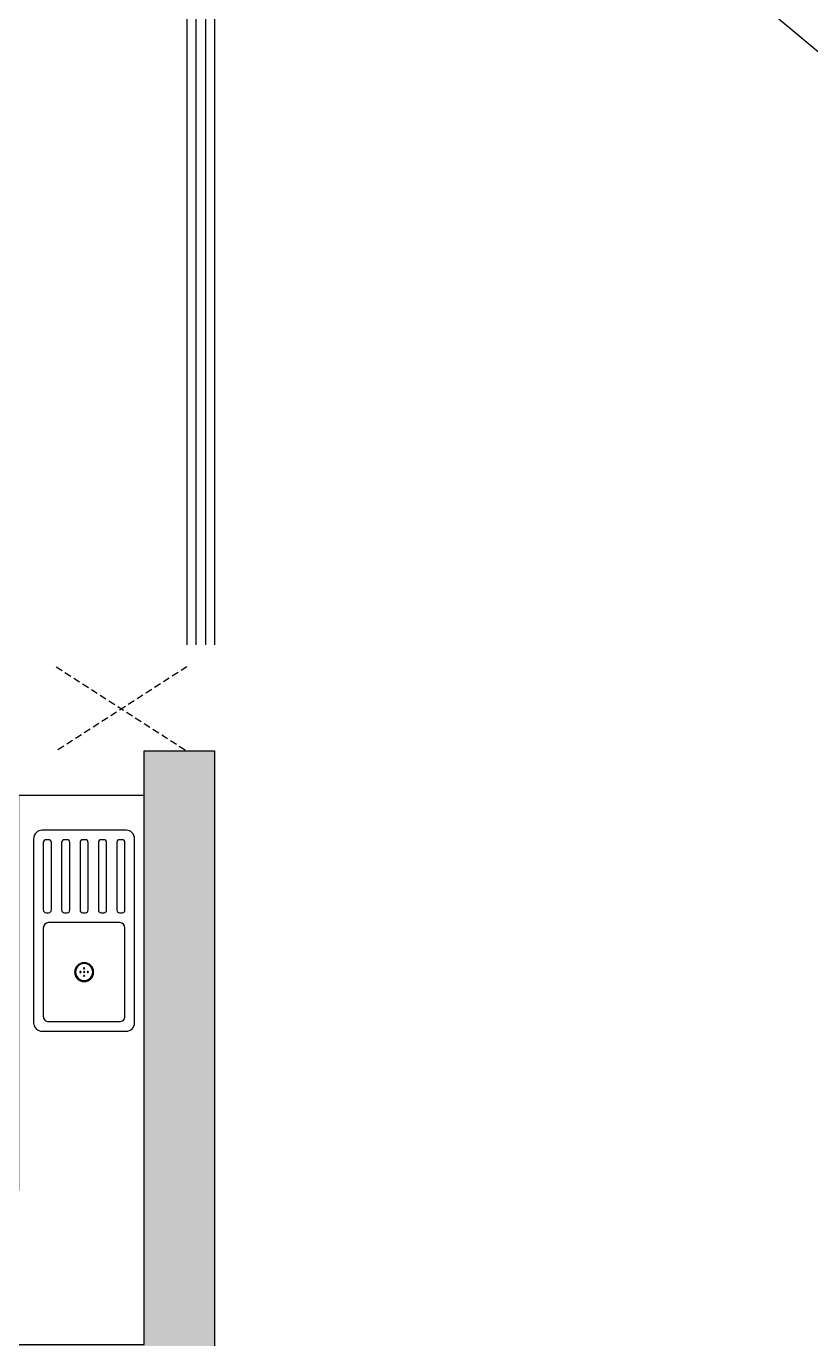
# Model space of a CAD drawing. Header units: millimetres. Extents: x 2061841 to 105821645, y -77612 to 48520811.
# Drawn here: x 105494104 to 105497674, y 48492313 to 48498287 of the extents above; entities that cross this region are included whole.
import ezdxf

# ---------------------------------------------------------------- set-up
doc = ezdxf.new("R2010")
doc.units = ezdxf.units.MM
doc.header["$LTSCALE"] = 10
doc.header["$MEASUREMENT"] = 0
doc.linetypes.add('HIDDEN2', pattern=[4.7625, 3.175, -1.5875])
for name, color, linetype in [('A-ANNO-DIMS', 6, 'Continuous'), ('A-ELEV-HIDN', 54, 'HIDDEN2'), ('A-FLOR-HRAL', 200, 'Continuous'), ('AS-COLS', 2, 'Continuous'), ('PL_MASTER SITE LAYOUT_PLAN_17.08.2024_R1$0$AC-BWAL', 140, 'Continuous'), ('S-OPENING', 6, 'Continuous'), ('xr_TBT02_kitchen_settingout above counter$0$A-KITC-EQPM', 24, 'Continuous'), ('xr_TBT02_kitchen_settingout above counter$0$P-EQPM', 54, 'Continuous')]:
    doc.layers.add(name, color=color, linetype=linetype)
doc.layers.add('S-STRCOL HATCH', color=33, linetype='Continuous', lineweight=9)

# ---------------------------------------------------------------- blocks, each defined once
blk = doc.blocks.new('xr_TBT02_kitchen_settingout above counter$0$FLOORTRAP-flat-3')
for centre, radius in [((0, 0), 50), ((0, 0), 45), ((-19.7, 0), 3.26), ((0, 19.7), 3.26), ((0, 0), 3.26), ((19.7, 0), 3.26), ((0, -19.7), 3.26)]:
    blk.add_circle(centre, radius)
blk = doc.blocks.new('xr_TBT02_kitchen_settingout above counter$0$1')
at = {"layer": 'xr_TBT02_kitchen_settingout above counter$0$A-KITC-EQPM'}
for p, q in [((-226.8, 599.4), (154.9, 599.4)), ((-266, -276.4), (-266, 560.3)), ((-222, 236.4), (-222, 543.6)), ((-209.2, 556.3), (-197.5, 556.3)), ((-184.8, 543.6), (-184.8, 236.4)), ((-138.3, 236.4), (-138.3, 543.6)), ((-125.5, 556.3), (-113.8, 556.3)), ((-101.1, 543.6), (-101.1, 236.4)), ((-54.6, 236.4), (-54.6, 543.6)), ((-41.9, 556.3), (-30.1, 556.3)), ((-17.4, 543.6), (-17.4, 236.4)), ((29.1, 236.4), (29.1, 543.6)), ((41.8, 556.3), (53.6, 556.3)), ((66.3, 543.6), (66.3, 236.4)), ((112.8, 236.4), (112.8, 543.6)), ((125.5, 556.3), (137.2, 556.3)), ((150, 543.6), (150, 236.4)), ((194, 560.3), (194, -276.4)), ((-197.5, 223.6), (-209.2, 223.6)), ((-113.8, 223.6), (-125.5, 223.6)), ((-30.1, 223.6), (-41.9, 223.6)), ((53.6, 223.6), (41.8, 223.6)), ((137.2, 223.6), (125.5, 223.6)), ((-222, -247.1), (-222, 154.2)), ((-197.5, 178.7), (125.5, 178.7)), ((150, 154.2), (150, -247.1)), ((125.5, -271.5), (-197.5, -271.5)), ((154.9, -315.6), (-226.8, -315.6))]:
    blk.add_line(p, q, dxfattribs=at)
at = {"layer": 'xr_TBT02_kitchen_settingout above counter$0$A-KITC-EQPM', "extrusion": (0, 0, -1)}
for centre, major_axis, start_param, end_param in [((-226.8, 560.3), (27.7, 27.7), 3.926991, 5.497787), ((154.9, 560.3), (-27.7, 27.7), 0.785398, 2.356194), ((-209.2, 543.6), (9, 9), 3.926991, 5.497787), ((-197.5, 543.6), (-9, 9), 0.785398, 2.356194), ((-125.5, 543.6), (9, 9), 3.926991, 5.497787), ((-113.8, 543.6), (-9, 9), 0.785398, 2.356194), ((-41.9, 543.6), (9, 9), 3.926991, 5.497787), ((-30.1, 543.6), (-9, 9), 0.785398, 2.356194), ((41.8, 543.6), (9, 9), 3.926991, 5.497787), ((53.6, 543.6), (-9, 9), 0.785398, 2.356194), ((125.5, 543.6), (9, 9), 3.926991, 5.497787), ((137.2, 543.6), (-9, 9), 0.785398, 2.356194), ((-209.2, 236.4), (-9, 9), 3.926991, 5.497787), ((-197.5, 236.4), (9, 9), 0.785398, 2.356194), ((-125.5, 236.4), (-9, 9), 3.926991, 5.497787), ((-113.8, 236.4), (9, 9), 0.785398, 2.356194), ((-41.9, 236.4), (-9, 9), 3.926991, 5.497787), ((-30.1, 236.4), (9, 9), 0.785398, 2.356194), ((41.8, 236.4), (-9, 9), 3.926991, 5.497787), ((53.6, 236.4), (9, 9), 0.785398, 2.356194), ((125.5, 236.4), (-9, 9), 3.926991, 5.497787), ((137.2, 236.4), (9, 9), 0.785398, 2.356194), ((-197.5, 154.2), (-17.3, 17.3), 5.497787, 7.068583), ((125.5, 154.2), (17.3, 17.3), -0.785398, 0.785398), ((-226.8, -276.4), (-27.7, 27.7), 3.926991, 5.497787), ((-197.5, -247.1), (17.3, 17.3), 2.356194, 3.926991), ((125.5, -247.1), (-17.3, 17.3), 2.356194, 3.926991), ((154.9, -276.4), (27.7, 27.7), 0.785398, 2.356194)]:
    blk.add_ellipse(centre, major_axis=major_axis, ratio=1, start_param=start_param, end_param=end_param, dxfattribs=at)
at = {"layer": 'xr_TBT02_kitchen_settingout above counter$0$A-KITC-EQPM', "xscale": 0.8646825810072695, "yscale": 0.8646825810072695, "zscale": 0.8646825810072695, "rotation": 180}
blk.add_blockref('xr_TBT02_kitchen_settingout above counter$0$FLOORTRAP-flat-3', (-36.1, -46.3, 0), dxfattribs=at)
blk = doc.blocks.new('TOWER-A TYPICAL FLOOR FRAMING PLAN N')
at = {"layer": 'S-STRCOL HATCH'}
h = blk.add_hatch(color=256, dxfattribs=at)
h.dxf.hatch_style = 1
h.paths.add_polyline_path([(102731639.9, 48592882.5), (102731959.9, 48592882.5), (102731959.9, 48593003.1), (102731639.9, 48593003.1)])
h = blk.add_hatch(color=256, dxfattribs=at)
h.dxf.hatch_style = 1
h.paths.add_polyline_path([(102729139.9, 48590302.5), (102729459.9, 48590302.5), (102731639.9, 48590302.5), (102731639.9, 48592882.5), (102731959.9, 48592882.5), (102731959.9, 48589982.5), (102729459.9, 48589982.5), (102729459.9, 48587242.5), (102729139.9, 48587242.5)])
at = {"layer": 'A-ANNO-DIMS'}
blk.add_lwpolyline([(102729240, 48591002.5), (102731070, 48591002.5), (102731069.8, 48592802.5), (102731639.9, 48592802.5)], dxfattribs=at)
at = {"layer": 'A-ELEV-HIDN'}
for points in [[(102731834.9, 48593386), (102731239.8, 48593002.5)], [(102731239.8, 48593385.9), (102731834.9, 48593002.5)]]:
    blk.add_lwpolyline(points, dxfattribs=at)
at = {"layer": 'A-FLOR-HRAL'}
for p, q in [((102731874.9, 48600863.1, 0), (102731874.9, 48593486, 0)), ((102731834.9, 48600823.1, 0), (102731834.9, 48593486, 0))]:
    blk.add_line(p, q, dxfattribs=at)
at = {"layer": 'A-FLOR-HRAL', "elevation": 0}
for points in [[(102726719.8, 48600948.1), (102731959.9, 48600948.1), (102731959.9, 48593486)], [(102726719.8, 48600908.1), (102731919.9, 48600908.1), (102731919.9, 48593486)]]:
    blk.add_lwpolyline(points, dxfattribs=at)
at = {"layer": 'AS-COLS', "elevation": 0}
blk.add_lwpolyline([(102731639.9, 48590302.5), (102731639.9, 48593003.1), (102731959.9, 48593003.1), (102731959.9, 48589982.5), (102729459.9, 48589982.5), (102729459.9, 48587242.5), (102729139.9, 48587242.5), (102729139.9, 48590302.5)], close=True, dxfattribs=at)
at = {"layer": 'PL_MASTER SITE LAYOUT_PLAN_17.08.2024_R1$0$AC-BWAL', "elevation": 0}
blk.add_lwpolyline([(102721339.7, 48579899.3), (102721339.6, 48573927.5), (102748009.5, 48573927.4), (102748009.5, 48585100.5), (102727400.6, 48602274.5), (102721339.8, 48602274.5), (102721339.7, 48579899.3)], dxfattribs=at)
at = {"layer": 'xr_TBT02_kitchen_settingout above counter$0$P-EQPM', "xscale": -1, "zscale": -1, "rotation": 359.9968149912646}
blk.add_blockref('xr_TBT02_kitchen_settingout above counter$0$1', (102731331.1, 48592043.1, 0), dxfattribs=at)

msp = doc.modelspace()

# ---------------------------------------------------------------- block references
at = {"layer": 'S-OPENING'}
msp.add_blockref('TOWER-A TYPICAL FLOOR FRAMING PLAN N', (2763000.3, -98014.7), dxfattribs=at)

doc.saveas('drawing.dxf')
